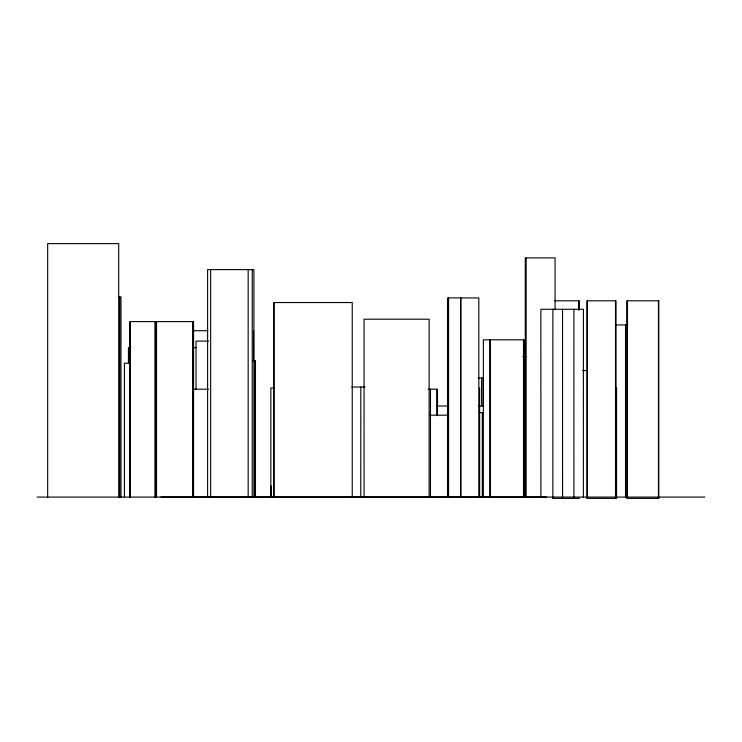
<?xml version="1.0" encoding="UTF-8"?>
<svg xmlns="http://www.w3.org/2000/svg" width="742" height="742" viewBox="0 0 742 742"><rect width="100%" height="100%" fill="white"/><g stroke="black" fill="none" stroke-linecap="round" stroke-linejoin="round"><path stroke-width="1.11" d="M118.701 296.911L120.983 296.911L120.983 497.084M554.728 300.807L579.066 300.807L579.038 310.054M615.48 324.931L627.806 324.931M192.92 330.709L207.89 330.709M253.541 330.709L253.597 360.742M208.576 341.107L196.027 341.107L196.027 389.633M130.759 347.599L128.431 347.599L128.459 362.671M192.744 347.599L196.185 347.599M522.952 356.698L525.716 356.698M252.883 360.603L255.471 360.603L255.471 497.084M130.175 363.2L124.415 363.2L124.424 497.084M582.563 370.583L587.497 370.583M478.191 378.049L483.228 378.049L483.228 405.781M351.773 387.036L365.064 387.036M274.327 387.992L270.849 387.992L270.849 497.084M616.11 388.057L616.593 388.057L616.593 498.383L586.913 498.383L586.913 300.807L615.99 300.807L615.99 498.383M193.449 389.198L208.493 389.198M428.18 389.198L437.483 389.198L437.483 415.594M437.075 405.995L448.261 405.995M478.776 406.097L483.756 406.097M478.646 412.598L483.274 412.598M429.525 415.195L448.112 415.195M37.1 497.084L704.9 497.084M552.428 498.383L579.437 498.383M658.442 300.807L658.442 498.383M627.296 300.807L627.296 498.383M625.525 324.931L625.525 497.084M615.498 300.807L615.498 498.383M587.395 300.807L587.395 498.383M583.36 497.084L583.416 309.275L540.881 309.275L540.899 497.084M578.908 300.807L578.881 310.054M573.891 309.275L573.909 497.084M562.529 309.275L562.566 497.084M555.09 309.906L555.09 257.91L525.29 257.91L525.29 497.084M552.892 309.275L552.846 497.084M546.502 497.084L160.931 497.084M526.143 257.91L526.143 497.084M524.177 497.084L524.177 339.808L483.348 339.808L483.348 497.084M523.481 339.808L523.481 497.084M490.453 339.808L490.453 497.084M489.748 339.808L489.748 497.084M482.3 412.598L482.3 497.084M481.604 378.049L481.604 405.781M479.61 387.899L479.61 497.084M478.822 497.084L478.822 297.941L447.528 297.941L447.528 497.084M460.801 297.941L460.801 497.084M460.68 297.941L460.68 497.084M448.576 297.941L448.576 497.084M436.75 389.198L436.75 415.594M430.471 389.198L430.462 497.084M429.136 497.084L429.126 319.199L364.062 319.199L364.062 497.084M360.816 387.036L360.77 497.084M352.246 497.084L352.246 302.541L273.733 302.541L273.733 497.084M274.03 302.541L274.03 497.084M271.118 485.908L271.118 497.084M255.072 360.603L255.072 497.084M253.922 497.084L253.922 269.615L207.612 269.615L207.612 497.084M252.252 269.615L252.252 497.084M248.162 269.615L248.162 497.084M210.654 269.615L210.654 497.084M193.569 497.084L193.569 321.611L129.933 321.611L129.933 497.084M193.115 321.611L193.133 497.084M192.707 321.611L192.707 497.084M156.543 321.611L156.543 497.084M156.451 321.611L156.451 497.084M155.449 321.611L155.449 497.084M155.041 321.611L155.041 497.084M130.175 321.611L130.175 497.084M119.722 296.911L119.722 497.084M118.729 497.084L118.711 243.617L47.664 243.617L47.664 497.084M658.803 300.807L626.934 300.807L626.934 498.383L658.803 498.383L658.803 300.807"/></g></svg>
